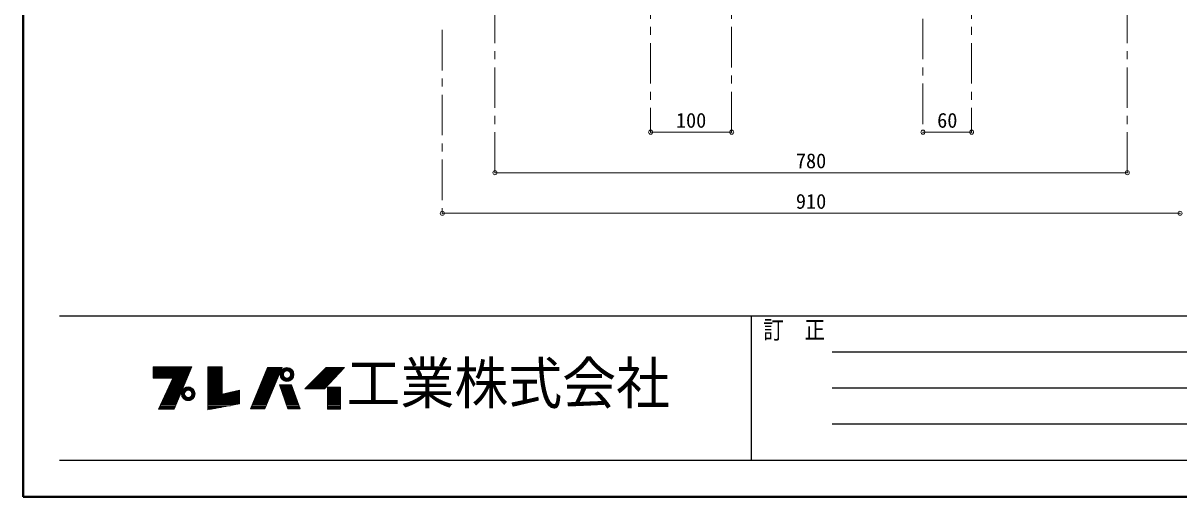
# Model space of a CAD drawing. Units: millimetres at full size, sheet at 1:10. Extents: x -2096 to 1954, y -1403 to 1407.
# Drawn here: x -2096 to -670, y -1403 to -819 of the extents above; entities that cross this region are included whole.
import ezdxf
from ezdxf.enums import TextEntityAlignment as Align

# ---------------------------------------------------------------- set-up
doc = ezdxf.new("R2010")
doc.units = ezdxf.units.MM
doc.header["$LTSCALE"] = 10
doc.header["$PDMODE"] = 32
doc.header["$PDSIZE"] = 5
doc.linetypes.add('CHAIN1', pattern=[8, 5, -1, 1, -1])
doc.layers.add('0-0_ﾚｲﾔ1', color=4, linetype='Continuous', lineweight=9)
doc.styles.add('ＭＳ ゴシック', font='')
doc.styles.get('ＭＳ ゴシック').set_extended_font_data('MS Gothic')

msp = doc.modelspace()

# ---------------------------------------------------------------- linework, layer by layer
at = {"layer": '0-0_ﾚｲﾔ1', "color": 1, "lineweight": 40}
for p, q in [((-2096.01, -1403.12), (-2096.01, 1406.88)), ((1953.99, -1403.12), (-2096.01, -1403.12))]:
    msp.add_line(p, q, dxfattribs=at)
at = {"layer": '0-0_ﾚｲﾔ1', "linetype": 'CHAIN1'}
for p, q in [((-1222.01, -953.12), (-1222.01, -733.04)), ((-986.01, -733.12), (-986.01, -953.12)), ((-1514.01, -1003.12), (-1514.01, -758.12)), ((-1322.01, -763.12), (-1322.01, -953.12)), ((-926.01, -763.12), (-926.01, -953.12)), ((-734.01, -1003.12), (-734.01, -758.12)), ((-1579.01, -826.92), (-1579.01, -1053.12))]:
    msp.add_line(p, q, dxfattribs=at)
at = {"layer": '0-0_ﾚｲﾔ1'}
for p, q in [((-1222.01, -953.12), (-1322.01, -953.12)), ((-986.01, -953.12), (-926.01, -953.12)), ((-1514.01, -1003.12), (-734.01, -1003.12)), ((-1579.01, -1053.12), (-669.01, -1053.12))]:
    msp.add_line(p, q, dxfattribs=at)
at = {"layer": '0-0_ﾚｲﾔ1', "color": 6, "lineweight": 25}
for p, q in [((-2051.01, -1179.55), (1908.99, -1179.55)), ((-1198.16, -1179.55), (-1198.16, -1358.12)), ((-1098.16, -1224.19), (-169.58, -1224.19)), ((-169.58, -1268.84), (-1098.16, -1268.84)), ((-169.58, -1313.48), (-1098.16, -1313.48)), ((1908.99, -1358.12), (-2051.01, -1358.12))]:
    msp.add_line(p, q, dxfattribs=at)
at = {"layer": '0-0_ﾚｲﾔ1', "color": 7, "lineweight": 18}
for p, q in [((-1935.58, -1243.32), (-1888.17, -1243.32)), ((-1935.58, -1243.74), (-1888.35, -1243.74)), ((-1935.58, -1244.37), (-1888.61, -1244.37)), ((-1935.58, -1245), (-1888.87, -1245)), ((-1935.58, -1245.63), (-1889.13, -1245.63)), ((-1935.58, -1246.47), (-1889.48, -1246.47)), ((-1889.74, -1247.1), (-1935.58, -1247.1)), ((-1935.58, -1247.73), (-1890, -1247.73)), ((-1935.58, -1248.36), (-1890.26, -1248.36)), ((-1935.58, -1248.99), (-1890.52, -1248.99)), ((-1935.58, -1249.62), (-1890.78, -1249.62)), ((-1935.58, -1250.04), (-1890.95, -1250.04)), ((-1935.58, -1250.88), (-1891.3, -1250.88)), ((-1935.58, -1251.51), (-1891.56, -1251.51)), ((-1935.58, -1252.14), (-1891.82, -1252.14)), ((-1935.58, -1252.77), (-1892.08, -1252.77)), ((-1935.58, -1253.4), (-1892.34, -1253.4)), ((-1935.58, -1254.03), (-1892.6, -1254.03)), ((-1909.54, -1294.98), (-1887.91, -1242.69)), ((-1867.96, -1242.48), (-1867.96, -1295.61)), ((-1850.53, -1242.48), (-1867.96, -1242.48)), ((-1867.96, -1243.32), (-1850.53, -1243.32)), ((-1867.96, -1243.74), (-1850.53, -1243.74)), ((-1867.96, -1244.37), (-1850.53, -1244.37)), ((-1867.96, -1245), (-1850.53, -1245)), ((-1867.96, -1245.63), (-1850.53, -1245.63)), ((-1867.96, -1246.47), (-1850.53, -1246.47)), ((-1867.96, -1247.1), (-1850.53, -1247.1)), ((-1867.96, -1247.73), (-1850.53, -1247.73)), ((-1867.96, -1248.36), (-1850.53, -1248.36)), ((-1867.96, -1248.99), (-1850.53, -1248.99)), ((-1867.96, -1249.62), (-1850.53, -1249.62)), ((-1867.96, -1250.04), (-1850.53, -1250.04)), ((-1867.96, -1250.88), (-1850.53, -1250.88)), ((-1867.96, -1251.51), (-1850.53, -1251.51)), ((-1867.96, -1252.14), (-1850.53, -1252.14)), ((-1867.96, -1252.77), (-1850.53, -1252.77)), ((-1867.96, -1253.4), (-1850.53, -1253.4)), ((-1867.96, -1254.03), (-1850.53, -1254.03)), ((-1794.67, -1243.53), (-1815.67, -1294.56)), ((-1798.99, -1254.03), (-1780.98, -1254.03)), ((-1798.74, -1253.4), (-1780.72, -1253.4)), ((-1798.45, -1252.77), (-1780.45, -1252.77)), ((-1798.22, -1252.14), (-1780.19, -1252.14)), ((-1797.96, -1251.51), (-1779.93, -1251.51)), ((-1797.82, -1294.56), (-1776.61, -1243.53)), ((-1797.7, -1250.88), (-1779.67, -1250.88)), ((-1797.35, -1250.04), (-1779.32, -1250.04)), ((-1797.18, -1249.62), (-1779.15, -1249.62)), ((-1796.92, -1248.99), (-1778.88, -1248.99)), ((-1796.66, -1248.36), (-1778.62, -1248.36)), ((-1796.4, -1247.73), (-1778.36, -1247.73)), ((-1796.14, -1247.1), (-1778.1, -1247.1)), ((-1795.88, -1246.47), (-1777.84, -1246.47)), ((-1795.54, -1245.63), (-1777.49, -1245.63)), ((-1795.28, -1245), (-1777.24, -1245)), ((-1795.02, -1244.37), (-1776.96, -1244.37)), ((-1794.67, -1243.53), (-1776.61, -1243.53)), ((-1779.02, -1252.14), (-1775.02, -1252.14)), ((-1778.98, -1251.3), (-1774.94, -1251.3)), ((-1778.96, -1253.19), (-1774.9, -1253.19)), ((-1778.81, -1250.25), (-1774.61, -1250.25)), ((-1778.76, -1254.24), (-1774.5, -1254.24)), ((-1778.42, -1248.99), (-1773.74, -1248.99)), ((-1778.03, -1248.15), (-1772.6, -1248.15)), ((-1777.37, -1247.1), (-1763.68, -1247.1)), ((-1776.66, -1246.26), (-1764.39, -1246.26)), ((-1775.45, -1245.21), (-1765.6, -1245.21)), ((-1773.97, -1244.37), (-1767.08, -1244.37)), ((-1763.02, -1248.15), (-1768.44, -1248.15)), ((-1762.63, -1248.99), (-1767.31, -1248.99)), ((-1762.29, -1254.24), (-1766.54, -1254.24)), ((-1762.24, -1250.25), (-1766.44, -1250.25)), ((-1762.09, -1253.19), (-1766.15, -1253.19)), ((-1762.07, -1251.3), (-1766.1, -1251.3)), ((-1766.02, -1252.14), (-1762.02, -1252.14)), ((-1732.51, -1254.03), (-1709.5, -1254.03)), ((-1731.88, -1253.4), (-1708.92, -1253.4)), ((-1731.25, -1252.77), (-1708.33, -1252.77)), ((-1730.62, -1252.14), (-1707.75, -1252.14)), ((-1729.99, -1251.51), (-1707.1, -1251.51)), ((-1729.36, -1250.88), (-1706.58, -1250.88)), ((-1728.52, -1250.04), (-1705.8, -1250.04)), ((-1728.1, -1249.62), (-1705.41, -1249.62)), ((-1727.47, -1248.99), (-1704.82, -1248.99)), ((-1726.84, -1248.36), (-1704.24, -1248.36)), ((-1726.21, -1247.73), (-1703.65, -1247.73)), ((-1725.58, -1247.1), (-1703.07, -1247.1)), ((-1724.95, -1246.47), (-1702.48, -1246.47)), ((-1724.32, -1269.99), (-1699.75, -1243.53)), ((-1724.11, -1245.63), (-1701.7, -1245.63)), ((-1723.48, -1245), (-1701.12, -1245)), ((-1722.85, -1244.37), (-1700.53, -1244.37)), ((-1935.58, -1254.66), (-1892.87, -1254.66)), ((-1935.58, -1255.29), (-1893.13, -1255.29)), ((-1935.58, -1255.92), (-1893.39, -1255.92)), ((-1911.22, -1256.76), (-1935.58, -1256.76)), ((-1928.86, -1294.98), (-1911.22, -1256.76)), ((-1898.34, -1267.89), (-1916.36, -1267.89)), ((-1897.9, -1266.84), (-1915.88, -1266.84)), ((-1897.56, -1266), (-1915.49, -1266)), ((-1915, -1264.95), (-1897.12, -1264.95)), ((-1896.77, -1264.11), (-1914.62, -1264.11)), ((-1896.43, -1263.27), (-1914.16, -1263.27)), ((-1913.74, -1262.22), (-1895.99, -1262.22)), ((-1895.64, -1261.38), (-1913.36, -1261.38)), ((-1895.21, -1260.33), (-1912.87, -1260.33)), ((-1894.95, -1259.7), (-1912.58, -1259.7)), ((-1894.6, -1258.86), (-1912.19, -1258.86)), ((-1894.34, -1258.23), (-1911.9, -1258.23)), ((-1893.99, -1257.39), (-1911.51, -1257.39)), ((-1893.73, -1256.76), (-1911.22, -1256.76)), ((-1895.25, -1267.89), (-1889.4, -1267.89)), ((-1867.96, -1254.66), (-1850.53, -1254.66)), ((-1867.96, -1255.29), (-1850.53, -1255.29)), ((-1867.96, -1255.92), (-1850.53, -1255.92)), ((-1867.96, -1256.76), (-1850.53, -1256.76)), ((-1867.96, -1257.39), (-1850.53, -1257.39)), ((-1867.96, -1258.23), (-1850.53, -1258.23)), ((-1867.96, -1258.86), (-1850.53, -1258.86)), ((-1867.96, -1259.7), (-1850.53, -1259.7)), ((-1867.96, -1260.33), (-1850.53, -1260.33)), ((-1867.96, -1261.38), (-1850.53, -1261.38)), ((-1867.96, -1262.22), (-1850.53, -1262.22)), ((-1867.96, -1263.27), (-1850.53, -1263.27)), ((-1867.96, -1264.11), (-1850.53, -1264.11)), ((-1867.96, -1264.95), (-1850.53, -1264.95)), ((-1867.96, -1266), (-1850.53, -1266)), ((-1867.96, -1266.84), (-1850.53, -1266.84)), ((-1867.96, -1267.89), (-1850.53, -1267.89)), ((-1804.7, -1267.89), (-1786.74, -1267.89)), ((-1804.27, -1266.84), (-1786.3, -1266.84)), ((-1803.91, -1266), (-1785.95, -1266)), ((-1803.49, -1264.95), (-1785.52, -1264.95)), ((-1803.14, -1264.11), (-1785.17, -1264.11)), ((-1802.8, -1263.27), (-1784.82, -1263.27)), ((-1802.37, -1262.22), (-1784.38, -1262.22)), ((-1802.02, -1261.38), (-1784.03, -1261.38)), ((-1801.59, -1260.33), (-1783.6, -1260.33)), ((-1801.33, -1259.7), (-1783.33, -1259.7)), ((-1800.98, -1258.86), (-1782.99, -1258.86)), ((-1800.72, -1258.23), (-1782.72, -1258.23)), ((-1800.38, -1257.39), (-1782.37, -1257.39)), ((-1800.12, -1256.76), (-1782.11, -1256.76)), ((-1799.77, -1255.92), (-1781.76, -1255.92)), ((-1799.51, -1255.29), (-1781.5, -1255.29)), ((-1799.25, -1254.66), (-1781.24, -1254.66)), ((-1779.69, -1264.95), (-1764.99, -1264.95)), ((-1779.33, -1266), (-1764.6, -1266)), ((-1779.03, -1266.84), (-1764.29, -1266.84)), ((-1778.67, -1267.89), (-1763.9, -1267.89)), ((-1778.42, -1255.29), (-1773.74, -1255.29)), ((-1777.91, -1256.34), (-1772.14, -1256.34)), ((-1777.21, -1257.39), (-1763.84, -1257.39)), ((-1776.45, -1258.23), (-1764.59, -1258.23)), ((-1774.79, -1259.49), (-1766.25, -1259.49)), ((-1772.8, -1260.33), (-1768.25, -1260.33)), ((-1763.13, -1256.34), (-1768.91, -1256.34)), ((-1762.63, -1255.29), (-1767.31, -1255.29)), ((-1754.14, -1294.35), (-1765.06, -1264.74)), ((-1746.37, -1267.89), (-1722.37, -1267.89)), ((-1745.32, -1266.84), (-1721.4, -1266.84)), ((-1744.48, -1266), (-1720.62, -1266)), ((-1743.43, -1264.95), (-1719.64, -1264.95)), ((-1742.59, -1264.11), (-1718.86, -1264.11)), ((-1741.75, -1263.27), (-1718.08, -1263.27)), ((-1740.7, -1262.22), (-1717.11, -1262.22)), ((-1739.86, -1261.38), (-1716.33, -1261.38)), ((-1738.81, -1260.33), (-1715.35, -1260.33)), ((-1738.18, -1259.7), (-1714.77, -1259.7)), ((-1737.34, -1258.86), (-1713.99, -1258.86)), ((-1736.71, -1258.23), (-1713.4, -1258.23)), ((-1735.87, -1257.39), (-1712.62, -1257.39)), ((-1735.24, -1256.76), (-1712.04, -1256.76)), ((-1734.4, -1255.92), (-1711.26, -1255.92)), ((-1733.77, -1255.29), (-1710.67, -1255.29)), ((-1733.14, -1254.66), (-1710.09, -1254.66)), ((-1904.59, -1283.01), (-1923.34, -1283.01)), ((-1904.16, -1281.96), (-1922.85, -1281.96)), ((-1903.81, -1281.12), (-1922.47, -1281.12)), ((-1903.38, -1280.07), (-1921.98, -1280.07)), ((-1902.94, -1279.02), (-1921.5, -1279.02)), ((-1902.42, -1277.76), (-1920.88, -1277.76)), ((-1902.07, -1276.92), (-1920.53, -1276.92)), ((-1901.64, -1275.87), (-1920.04, -1275.87)), ((-1919.66, -1275.03), (-1901.29, -1275.03)), ((-1900.86, -1273.98), (-1919.17, -1273.98)), ((-1900.34, -1272.72), (-1918.59, -1272.72)), ((-1899.9, -1271.67), (-1918.11, -1271.67)), ((-1899.55, -1270.83), (-1917.72, -1270.83)), ((-1899.12, -1269.78), (-1917.23, -1269.78)), ((-1916.85, -1268.94), (-1898.77, -1268.94)), ((-1900.82, -1275.87), (-1896.82, -1275.87)), ((-1900.78, -1275.03), (-1896.74, -1275.03)), ((-1900.76, -1276.92), (-1896.7, -1276.92)), ((-1900.61, -1273.98), (-1896.41, -1273.98)), ((-1900.61, -1277.76), (-1896.41, -1277.76)), ((-1900.22, -1272.72), (-1895.54, -1272.72)), ((-1900.22, -1279.02), (-1895.54, -1279.02)), ((-1899.71, -1271.67), (-1893.94, -1271.67)), ((-1899.71, -1280.07), (-1893.94, -1280.07)), ((-1899.17, -1270.83), (-1885.48, -1270.83)), ((-1899.01, -1281.12), (-1885.64, -1281.12)), ((-1898.25, -1269.78), (-1886.39, -1269.78)), ((-1898.25, -1281.96), (-1886.39, -1281.96)), ((-1897.25, -1268.94), (-1887.4, -1268.94)), ((-1896.94, -1283.01), (-1887.71, -1283.01)), ((-1884.93, -1271.67), (-1890.71, -1271.67)), ((-1884.93, -1280.07), (-1890.71, -1280.07)), ((-1884.43, -1272.72), (-1889.11, -1272.72)), ((-1884.43, -1279.02), (-1889.11, -1279.02)), ((-1884.04, -1273.98), (-1888.24, -1273.98)), ((-1884.04, -1277.76), (-1888.24, -1277.76)), ((-1883.89, -1276.92), (-1887.95, -1276.92)), ((-1883.87, -1275.03), (-1887.9, -1275.03)), ((-1887.82, -1275.87), (-1883.82, -1275.87)), ((-1867.96, -1268.94), (-1850.53, -1268.94)), ((-1867.96, -1269.78), (-1850.53, -1269.78)), ((-1867.96, -1270.83), (-1850.53, -1270.83)), ((-1867.96, -1271.67), (-1850.53, -1271.67)), ((-1867.96, -1272.72), (-1850.53, -1272.72)), ((-1867.96, -1273.98), (-1850.53, -1273.98)), ((-1867.96, -1275.03), (-1850.53, -1275.03)), ((-1867.96, -1275.87), (-1850.53, -1275.87)), ((-1867.96, -1276.92), (-1828.9, -1276.92)), ((-1867.96, -1277.76), (-1828.9, -1277.76)), ((-1867.96, -1279.02), (-1828.9, -1279.02)), ((-1867.96, -1280.07), (-1828.9, -1280.07)), ((-1867.96, -1281.12), (-1828.9, -1281.12)), ((-1867.96, -1281.96), (-1828.9, -1281.96)), ((-1867.96, -1283.01), (-1828.9, -1283.01)), ((-1828.9, -1275.87), (-1848.65, -1275.87)), ((-1828.9, -1275.03), (-1844.89, -1275.03)), ((-1828.9, -1273.98), (-1840.19, -1273.98)), ((-1828.9, -1272.72), (-1834.55, -1272.72)), ((-1810.92, -1283.01), (-1793.02, -1283.01)), ((-1810.49, -1281.96), (-1792.59, -1281.96)), ((-1810.14, -1281.12), (-1792.24, -1281.12)), ((-1809.71, -1280.07), (-1791.8, -1280.07)), ((-1809.28, -1279.02), (-1791.36, -1279.02)), ((-1808.76, -1277.76), (-1790.84, -1277.76)), ((-1808.41, -1276.92), (-1790.49, -1276.92)), ((-1807.98, -1275.87), (-1790.05, -1275.87)), ((-1807.64, -1275.03), (-1789.71, -1275.03)), ((-1807.2, -1273.98), (-1789.27, -1273.98)), ((-1806.69, -1272.72), (-1788.75, -1272.72)), ((-1806.25, -1271.67), (-1788.31, -1271.67)), ((-1805.91, -1270.83), (-1787.96, -1270.83)), ((-1805.48, -1269.78), (-1787.52, -1269.78)), ((-1805.13, -1268.94), (-1787.18, -1268.94)), ((-1778.3, -1268.94), (-1763.51, -1268.94)), ((-1778.01, -1269.78), (-1763.21, -1269.78)), ((-1777.65, -1270.83), (-1762.82, -1270.83)), ((-1777.36, -1271.67), (-1762.51, -1271.67)), ((-1776.99, -1272.72), (-1762.12, -1272.72)), ((-1776.55, -1273.98), (-1761.66, -1273.98)), ((-1776.19, -1275.03), (-1761.27, -1275.03)), ((-1775.9, -1275.87), (-1760.96, -1275.87)), ((-1775.53, -1276.92), (-1760.57, -1276.92)), ((-1775.24, -1277.76), (-1760.26, -1277.76)), ((-1774.8, -1279.02), (-1759.8, -1279.02)), ((-1774.44, -1280.07), (-1759.41, -1280.07)), ((-1774.09, -1281.12), (-1759.02, -1281.12)), ((-1773.78, -1281.96), (-1758.71, -1281.96)), ((-1773.41, -1283.01), (-1758.33, -1283.01)), ((-1748.47, -1269.99), (-1724.32, -1269.99)), ((-1747.42, -1268.94), (-1723.35, -1268.94)), ((-1720.54, -1268.94), (-1704.58, -1268.94)), ((-1720.54, -1269.78), (-1704.58, -1269.78)), ((-1720.54, -1270.83), (-1704.58, -1270.83)), ((-1720.54, -1271.67), (-1704.58, -1271.67)), ((-1720.54, -1272.72), (-1704.58, -1272.72)), ((-1720.54, -1273.98), (-1704.58, -1273.98)), ((-1720.54, -1275.03), (-1704.58, -1275.03)), ((-1720.54, -1275.87), (-1704.58, -1275.87)), ((-1720.54, -1276.92), (-1704.58, -1276.92)), ((-1720.54, -1277.76), (-1704.58, -1277.76)), ((-1720.54, -1279.02), (-1704.58, -1279.02)), ((-1720.54, -1280.07), (-1704.58, -1280.07)), ((-1720.54, -1281.12), (-1704.58, -1281.12)), ((-1720.54, -1281.96), (-1704.58, -1281.96)), ((-1720.54, -1283.01), (-1704.58, -1283.01)), ((-1928.86, -1294.98), (-1909.54, -1294.98)), ((-1909.11, -1293.93), (-1928.38, -1293.93)), ((-1908.59, -1292.67), (-1927.8, -1292.67)), ((-1908.15, -1291.62), (-1927.31, -1291.62)), ((-1907.72, -1290.57), (-1926.83, -1290.57)), ((-1907.2, -1289.31), (-1926.25, -1289.31)), ((-1906.76, -1288.26), (-1925.76, -1288.26)), ((-1906.24, -1287), (-1925.18, -1287)), ((-1905.9, -1286.16), (-1924.79, -1286.16)), ((-1905.46, -1285.11), (-1924.31, -1285.11)), ((-1905.03, -1284.06), (-1923.82, -1284.06)), ((-1894.6, -1284.06), (-1890.05, -1284.06)), ((-1867.96, -1284.06), (-1828.9, -1284.06)), ((-1867.96, -1285.11), (-1828.9, -1285.11)), ((-1867.96, -1286.16), (-1828.9, -1286.16)), ((-1867.96, -1287), (-1828.9, -1287)), ((-1867.96, -1288.26), (-1828.9, -1288.26)), ((-1867.96, -1289.31), (-1833.5, -1289.31)), ((-1867.96, -1290.57), (-1840.39, -1290.57)), ((-1867.96, -1291.62), (-1846.14, -1291.62)), ((-1867.96, -1292.67), (-1851.88, -1292.67)), ((-1867.96, -1293.93), (-1858.77, -1293.93)), ((-1797.82, -1294.56), (-1815.67, -1294.56)), ((-1815.41, -1293.93), (-1797.56, -1293.93)), ((-1814.9, -1292.67), (-1797.04, -1292.67)), ((-1814.46, -1291.62), (-1796.6, -1291.62)), ((-1814.03, -1290.57), (-1796.17, -1290.57)), ((-1813.51, -1289.31), (-1795.64, -1289.31)), ((-1813.08, -1288.26), (-1795.21, -1288.26)), ((-1812.56, -1287), (-1794.68, -1287)), ((-1812.22, -1286.16), (-1794.33, -1286.16)), ((-1811.78, -1285.11), (-1793.9, -1285.11)), ((-1811.35, -1284.06), (-1793.46, -1284.06)), ((-1773.05, -1284.06), (-1757.94, -1284.06)), ((-1772.68, -1285.11), (-1757.55, -1285.11)), ((-1772.32, -1286.16), (-1757.16, -1286.16)), ((-1772.03, -1287), (-1756.85, -1287)), ((-1771.59, -1288.26), (-1756.39, -1288.26)), ((-1771.15, -1289.31), (-1756, -1289.31)), ((-1770.79, -1290.57), (-1755.54, -1290.57)), ((-1770.42, -1291.62), (-1755.15, -1291.62)), ((-1770.06, -1292.67), (-1754.76, -1292.67)), ((-1769.62, -1293.93), (-1754.3, -1293.93)), ((-1769.47, -1294.35), (-1754.14, -1294.35)), ((-1720.54, -1284.06), (-1704.58, -1284.06)), ((-1720.54, -1285.11), (-1704.58, -1285.11)), ((-1720.54, -1286.16), (-1704.58, -1286.16)), ((-1720.54, -1287), (-1704.58, -1287)), ((-1720.54, -1288.26), (-1704.58, -1288.26)), ((-1720.54, -1289.31), (-1704.58, -1289.31)), ((-1720.54, -1290.57), (-1704.58, -1290.57)), ((-1720.54, -1291.62), (-1704.58, -1291.62)), ((-1720.54, -1292.67), (-1704.58, -1292.67)), ((-1720.54, -1293.93), (-1704.58, -1293.93))]:
    msp.add_line(p, q, dxfattribs=at)
for points in [[(-1935.58, -1256.76), (-1935.58, -1242.69), (-1887.91, -1242.69)], [(-1867.96, -1295.61), (-1828.9, -1288.47), (-1828.9, -1271.46), (-1850.53, -1276.29), (-1850.53, -1242.48)], [(-1748.47, -1269.99), (-1722.01, -1243.53), (-1699.75, -1243.53)], [(-1769.47, -1294.35), (-1779.76, -1264.74), (-1765.06, -1264.74)]]:
    msp.add_lwpolyline(points, dxfattribs=at)
msp.add_lwpolyline([(-1720.54, -1267.89), (-1720.54, -1294.98), (-1704.58, -1294.98), (-1704.58, -1267.89)], close=True, dxfattribs=at)
for centre, radius in [((-1770.52, -1252.14), 8.5), ((-1770.52, -1252.14), 4.5), ((-1892.32, -1275.87), 8.5), ((-1892.32, -1275.87), 4.5)]:
    msp.add_circle(centre, radius, dxfattribs=at)
at = {"layer": '0-0_ﾚｲﾔ1', "color": 1}
for p in [(-1322.01, -953.12), (-1222.01, -953.12), (-986.01, -953.12), (-926.01, -953.12), (-1514.01, -1003.12), (-734.01, -1003.12), (-1579.01, -1053.12), (-669.01, -1053.12)]:
    msp.add_point(p, dxfattribs=at)

# ---------------------------------------------------------------- texts
at = {"layer": '0-0_ﾚｲﾔ1', "color": 7, "style": 'ＭＳ ゴシック'}
for s, p in [('100', (-1290.76, -953.12)), ('60', (-968.51, -953.12)), ('780', (-1142.76, -1003.12)), ('910', (-1142.76, -1053.12))]:
    msp.add_text(s, height=18.33, dxfattribs=at).set_placement(p, align=Align.BOTTOM_LEFT)
for s, height, width, p in [('訂\u3000正', 21.99, 0.85, (-1183.16, -1214.55)), ('工業株式会社', 51.32, 0.95, (-1697.08, -1303.84))]:
    msp.add_text(s, height=height, dxfattribs=dict(at, width=width)).set_placement(p, align=Align.BOTTOM_LEFT)

doc.saveas('drawing.dxf')
